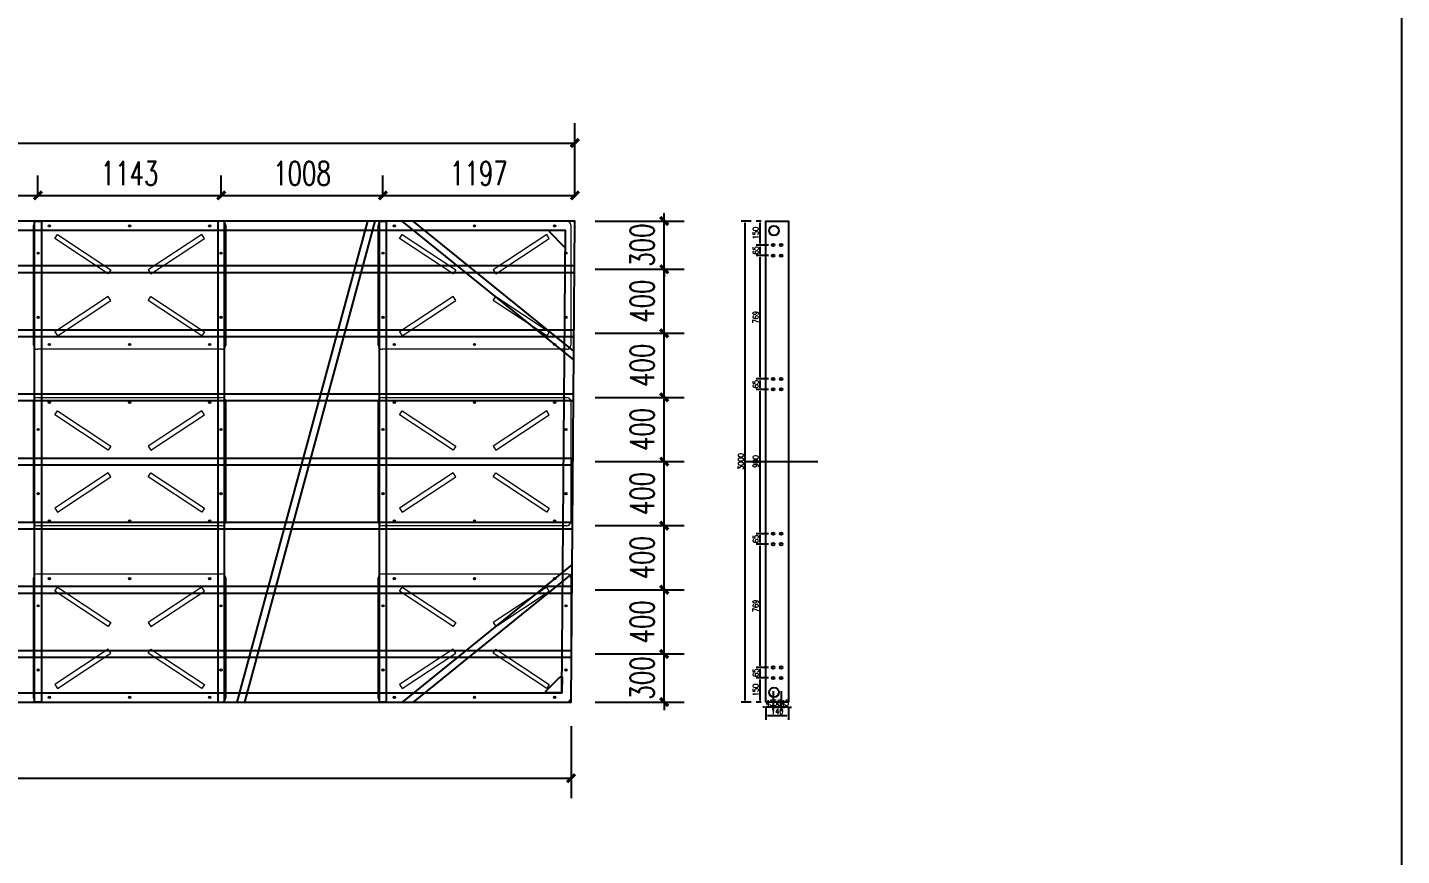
# Model space of a CAD drawing. Extents: x 1254079 to 1500931, y -102737 to 142253.
# Drawn here: x 1319398 to 1327967, y 52182 to 57347 of the extents above; entities that cross this region are included whole.
import ezdxf

# ---------------------------------------------------------------- set-up
doc = ezdxf.new("R2010")
doc.units = 0
doc.header["$LTSCALE"] = 1000
doc.header["$MEASUREMENT"] = 0
for name, color, linetype in [('14#槽钢', 3, 'Continuous'), ('PUB_DIM', 3, 'Continuous'), ('W-float bowl浮筒', 253, 'Continuous'), ('W-FLOAT_BOWL浮筒', 253, 'Continuous'), ('W-STEEL_FRAME钢架', 3, 'Continuous'), ('W-STEEL_KEEL钢龙骨', 5, 'Continuous')]:
    doc.layers.add(name, color=color, linetype=linetype)
doc.styles.add('_TCH_DIM_T3', font='SIMPLEX', dxfattribs={"width": 0.705882, "bigfont": 'GBCBIG'})
doc.styles.add('STANDARD_T3', font='simplex.shx', dxfattribs={"width": 0.7, "bigfont": 'gbcbig.shx'})
doc.dimstyles.new('_TCH_ARCH&&50', dxfattribs={"dimtxt": 148.75, "dimasz": 50, "dimexe": 125, "dimexo": 150, "dimgap": 63.125, "dimtad": 1, "dimdec": 0, "dimzin": 0, "dimdsep": 46, "dimtxsty": '_TCH_DIM_T3', "dimblk": 'ARCHTICK', "dimcen": 0.09, "dimclrt": 7, "dimazin": 2, "dimtfac": 1, "dimtdec": 0, "dimtix": 1, "dimtmove": 2, "dimatfit": 3, "dimfxl": 0, "dimtolj": 1, "dimtzin": 0, "dimarcsym": 0})
doc.dimstyles.new('W&&10', dxfattribs={"dimtxt": 35, "dimasz": 10, "dimexe": 25, "dimexo": 30, "dimgap": 10, "dimtad": 1, "dimdec": 0, "dimzin": 0, "dimdsep": 46, "dimtxsty": 'STANDARD_T3', "dimcen": 0.09, "dimclrd": 1, "dimclre": 1, "dimclrt": 7, "dimazin": 2, "dimtfac": 1, "dimtdec": 0, "dimtix": 1, "dimtmove": 2, "dimatfit": 3, "dimfxl": 0, "dimtolj": 1, "dimtzin": 0, "dimarcsym": 0})

# ---------------------------------------------------------------- blocks, each defined once
blk = doc.blocks.new('*U24')
at = {"layer": '14#槽钢'}
blk.add_lwpolyline([(0, 29945.5), (0, -29945.5)], dxfattribs=at)
blk = doc.blocks.new('*U25')
at = {"layer": '14#槽钢', "color": 0, "linetype": 'ByBlock', "lineweight": -2, "transparency": 16777216}
blk.add_blockref('*U24', (43523.3, 0), dxfattribs=at)
blk = doc.blocks.new('*D193')
at = {"layer": 'Defpoints', "color": 0, "transparency": 16777216}
for p in [(1323967, 53289.2), (1324048.4, 53289.2), (1324003.4, 53139.2)]:
    blk.add_point(p, dxfattribs=at)
at = {"layer": 'W-STEEL_FRAME钢架', "color": 1, "lineweight": -2, "transparency": 16777216}
for p, q in [((1324018.4, 53289.2), (1323942, 53289.2)), ((1323967, 53149.2), (1323967, 53279.2)), ((1323973.4, 53139.2), (1323942, 53139.2))]:
    blk.add_line(p, q, dxfattribs=at)
at = {"layer": 'W-STEEL_FRAME钢架', "color": 1, "transparency": 16777216}
for points in [[(1323965.3, 53279.2), (1323968.7, 53279.2), (1323967, 53289.2)], [(1323965.3, 53149.2), (1323968.7, 53149.2), (1323967, 53139.2)]]:
    blk.add_solid(points, dxfattribs=at)
at = {"layer": 'W-STEEL_FRAME钢架', "color": 7, "transparency": 16777216, "insert": (1323939.5, 53214.2), "char_height": 35, "attachment_point": 5, "rotation": 90, "style": 'STANDARD_T3'}
blk.add_mtext('\\A1;150', dxfattribs=at)
blk = doc.blocks.new('*D194')
at = {"layer": 'Defpoints', "color": 0, "transparency": 16777216}
for p in [(1323967, 53354.6), (1324048.4, 53354.6), (1324048.4, 53289.2)]:
    blk.add_point(p, dxfattribs=at)
at = {"layer": 'W-STEEL_FRAME钢架', "color": 1, "lineweight": -2, "transparency": 16777216}
for p, q in [((1324018.4, 53354.6), (1323942, 53354.6)), ((1323967, 53299.2), (1323967, 53344.6)), ((1324018.4, 53289.2), (1323942, 53289.2))]:
    blk.add_line(p, q, dxfattribs=at)
at = {"layer": 'W-STEEL_FRAME钢架', "color": 1, "transparency": 16777216}
for points in [[(1323965.3, 53344.6), (1323968.7, 53344.6), (1323967, 53354.6)], [(1323965.3, 53299.2), (1323968.7, 53299.2), (1323967, 53289.2)]]:
    blk.add_solid(points, dxfattribs=at)
at = {"layer": 'W-STEEL_FRAME钢架', "color": 7, "transparency": 16777216, "insert": (1323939.5, 53321.9), "char_height": 35, "attachment_point": 5, "rotation": 90, "style": 'STANDARD_T3'}
blk.add_mtext('\\A1;65', dxfattribs=at)
blk = doc.blocks.new('*D195')
at = {"layer": 'Defpoints', "color": 0, "transparency": 16777216}
for p in [(1323967, 54123.9), (1324048.4, 54123.9), (1324048.4, 53354.6)]:
    blk.add_point(p, dxfattribs=at)
at = {"layer": 'W-STEEL_FRAME钢架', "color": 1, "lineweight": -2, "transparency": 16777216}
for p, q in [((1324018.4, 54123.9), (1323942, 54123.9)), ((1323967, 53364.6), (1323967, 54113.9)), ((1324018.4, 53354.6), (1323942, 53354.6))]:
    blk.add_line(p, q, dxfattribs=at)
at = {"layer": 'W-STEEL_FRAME钢架', "color": 1, "transparency": 16777216}
for points in [[(1323965.3, 54113.9), (1323968.7, 54113.9), (1323967, 54123.9)], [(1323965.3, 53364.6), (1323968.7, 53364.6), (1323967, 53354.6)]]:
    blk.add_solid(points, dxfattribs=at)
at = {"layer": 'W-STEEL_FRAME钢架', "color": 7, "transparency": 16777216, "insert": (1323939.5, 53739.2), "char_height": 35, "attachment_point": 5, "rotation": 90, "style": 'STANDARD_T3'}
blk.add_mtext('\\A1;769', dxfattribs=at)
blk = doc.blocks.new('*D196')
at = {"layer": 'Defpoints', "color": 0, "transparency": 16777216}
for p in [(1323967, 54189.2), (1324048.4, 54189.2), (1324048.4, 54123.9)]:
    blk.add_point(p, dxfattribs=at)
at = {"layer": 'W-STEEL_FRAME钢架', "color": 1, "lineweight": -2, "transparency": 16777216}
for p, q in [((1324018.4, 54189.2), (1323942, 54189.2)), ((1323967, 54133.9), (1323967, 54179.2)), ((1324018.4, 54123.9), (1323942, 54123.9))]:
    blk.add_line(p, q, dxfattribs=at)
at = {"layer": 'W-STEEL_FRAME钢架', "color": 1, "transparency": 16777216}
for points in [[(1323965.3, 54179.2), (1323968.7, 54179.2), (1323967, 54189.2)], [(1323965.3, 54133.9), (1323968.7, 54133.9), (1323967, 54123.9)]]:
    blk.add_solid(points, dxfattribs=at)
at = {"layer": 'W-STEEL_FRAME钢架', "color": 7, "transparency": 16777216, "insert": (1323939.5, 54156.6), "char_height": 35, "attachment_point": 5, "rotation": 90, "style": 'STANDARD_T3'}
blk.add_mtext('\\A1;65', dxfattribs=at)
blk = doc.blocks.new('*D197')
at = {"layer": 'Defpoints', "color": 0, "transparency": 16777216}
for p in [(1323967, 55089.2), (1324048.4, 55089.2), (1324048.4, 54189.2)]:
    blk.add_point(p, dxfattribs=at)
at = {"layer": 'W-STEEL_FRAME钢架', "color": 1, "lineweight": -2, "transparency": 16777216}
for p, q in [((1324018.4, 55089.2), (1323942, 55089.2)), ((1323967, 54199.2), (1323967, 55079.2)), ((1324018.4, 54189.2), (1323942, 54189.2))]:
    blk.add_line(p, q, dxfattribs=at)
at = {"layer": 'W-STEEL_FRAME钢架', "color": 1, "transparency": 16777216}
for points in [[(1323965.3, 55079.2), (1323968.7, 55079.2), (1323967, 55089.2)], [(1323965.3, 54199.2), (1323968.7, 54199.2), (1323967, 54189.2)]]:
    blk.add_solid(points, dxfattribs=at)
at = {"layer": 'W-STEEL_FRAME钢架', "color": 7, "transparency": 16777216, "insert": (1323939.5, 54639.2), "char_height": 35, "attachment_point": 5, "rotation": 90, "style": 'STANDARD_T3'}
blk.add_mtext('\\A1;900', dxfattribs=at)
blk = doc.blocks.new('*D198')
at = {"layer": 'Defpoints', "color": 0, "transparency": 16777216}
for p in [(1323967, 55989.2), (1324048.4, 55989.2), (1324048.4, 55923.9)]:
    blk.add_point(p, dxfattribs=at)
at = {"layer": 'W-STEEL_FRAME钢架', "color": 1, "lineweight": -2, "transparency": 16777216}
for p, q in [((1324018.4, 55989.2), (1323942, 55989.2)), ((1323967, 55933.9), (1323967, 55979.2)), ((1324018.4, 55923.9), (1323942, 55923.9))]:
    blk.add_line(p, q, dxfattribs=at)
at = {"layer": 'W-STEEL_FRAME钢架', "color": 1, "transparency": 16777216}
for points in [[(1323965.3, 55979.2), (1323968.7, 55979.2), (1323967, 55989.2)], [(1323965.3, 55933.9), (1323968.7, 55933.9), (1323967, 55923.9)]]:
    blk.add_solid(points, dxfattribs=at)
at = {"layer": 'W-STEEL_FRAME钢架', "color": 7, "transparency": 16777216, "insert": (1323939.5, 55956.6), "char_height": 35, "attachment_point": 5, "rotation": 90, "style": 'STANDARD_T3'}
blk.add_mtext('\\A1;65', dxfattribs=at)
blk = doc.blocks.new('*D199')
at = {"layer": 'Defpoints', "color": 0, "transparency": 16777216}
for p in [(1323967, 56139.2), (1324003.4, 56139.2), (1324048.4, 55989.2)]:
    blk.add_point(p, dxfattribs=at)
at = {"layer": 'W-STEEL_FRAME钢架', "color": 1, "lineweight": -2, "transparency": 16777216}
for p, q in [((1323973.4, 56139.2), (1323942, 56139.2)), ((1323967, 55999.2), (1323967, 56129.2)), ((1324018.4, 55989.2), (1323942, 55989.2))]:
    blk.add_line(p, q, dxfattribs=at)
at = {"layer": 'W-STEEL_FRAME钢架', "color": 1, "transparency": 16777216}
for points in [[(1323965.3, 56129.2), (1323968.7, 56129.2), (1323967, 56139.2)], [(1323965.3, 55999.2), (1323968.7, 55999.2), (1323967, 55989.2)]]:
    blk.add_solid(points, dxfattribs=at)
at = {"layer": 'W-STEEL_FRAME钢架', "color": 7, "transparency": 16777216, "insert": (1323939.5, 56064.2), "char_height": 35, "attachment_point": 5, "rotation": 90, "style": 'STANDARD_T3'}
blk.add_mtext('\\A1;150', dxfattribs=at)
blk = doc.blocks.new('*D200')
at = {"layer": 'Defpoints', "color": 0, "transparency": 16777216}
for p in [(1324003.4, 53139.2), (1324143.4, 53139.2), (1324003.4, 53053.7)]:
    blk.add_point(p, dxfattribs=at)
at = {"layer": 'W-STEEL_FRAME钢架', "color": 1, "lineweight": -2, "transparency": 16777216}
for p, q in [((1324003.4, 53109.2), (1324003.4, 53028.7)), ((1324133.4, 53053.7), (1324013.4, 53053.7)), ((1324143.4, 53109.2), (1324143.4, 53028.7))]:
    blk.add_line(p, q, dxfattribs=at)
at = {"layer": 'W-STEEL_FRAME钢架', "color": 1, "transparency": 16777216}
for points in [[(1324013.4, 53055.4), (1324013.4, 53052), (1324003.4, 53053.7)], [(1324133.4, 53055.4), (1324133.4, 53052), (1324143.4, 53053.7)]]:
    blk.add_solid(points, dxfattribs=at)
at = {"layer": 'W-STEEL_FRAME钢架', "color": 7, "transparency": 16777216, "insert": (1324073.4, 53081.2), "char_height": 35, "attachment_point": 5, "style": 'STANDARD_T3'}
blk.add_mtext('\\A1;140', dxfattribs=at)
blk = doc.blocks.new('*D201')
at = {"layer": 'Defpoints', "color": 0, "transparency": 16777216}
for p in [(1324098.4, 53289.2), (1324143.4, 53139.2), (1324098.4, 53106.5)]:
    blk.add_point(p, dxfattribs=at)
at = {"layer": 'W-STEEL_FRAME钢架', "color": 1, "lineweight": -2, "transparency": 16777216}
for p, q in [((1324098.4, 53206.5), (1324098.4, 53081.5)), ((1324088.4, 53106.5), (1324078.4, 53106.5)), ((1324143.4, 53106.5), (1324098.4, 53106.5)), ((1324143.4, 53109.2), (1324143.4, 53081.5)), ((1324153.4, 53106.5), (1324163.4, 53106.5))]:
    blk.add_line(p, q, dxfattribs=at)
at = {"layer": 'W-STEEL_FRAME钢架', "color": 1, "transparency": 16777216}
for points in [[(1324088.4, 53108.2), (1324088.4, 53104.9), (1324098.4, 53106.5)], [(1324153.4, 53108.2), (1324153.4, 53104.9), (1324143.4, 53106.5)]]:
    blk.add_solid(points, dxfattribs=at)
at = {"layer": 'W-STEEL_FRAME钢架', "color": 7, "transparency": 16777216, "insert": (1324120.9, 53134), "char_height": 35, "attachment_point": 5, "style": 'STANDARD_T3'}
blk.add_mtext('\\A1;45', dxfattribs=at)
blk = doc.blocks.new('*D202')
at = {"layer": 'Defpoints', "color": 0, "transparency": 16777216}
for p in [(1324048.4, 53289.2), (1324098.4, 53289.2), (1324048.4, 53106.5)]:
    blk.add_point(p, dxfattribs=at)
at = {"layer": 'W-STEEL_FRAME钢架', "color": 1, "lineweight": -2, "transparency": 16777216}
for p, q in [((1324048.4, 53206.5), (1324048.4, 53081.5)), ((1324098.4, 53206.5), (1324098.4, 53081.5)), ((1324038.4, 53106.5), (1324028.4, 53106.5)), ((1324098.4, 53106.5), (1324048.4, 53106.5)), ((1324108.4, 53106.5), (1324118.4, 53106.5))]:
    blk.add_line(p, q, dxfattribs=at)
at = {"layer": 'W-STEEL_FRAME钢架', "color": 1, "transparency": 16777216}
for points in [[(1324038.4, 53108.2), (1324038.4, 53104.9), (1324048.4, 53106.5)], [(1324108.4, 53108.2), (1324108.4, 53104.9), (1324098.4, 53106.5)]]:
    blk.add_solid(points, dxfattribs=at)
at = {"layer": 'W-STEEL_FRAME钢架', "color": 7, "transparency": 16777216, "insert": (1324073.4, 53134), "char_height": 35, "attachment_point": 5, "style": 'STANDARD_T3'}
blk.add_mtext('\\A1;50', dxfattribs=at)
blk = doc.blocks.new('*D112')
at = {"layer": 'Defpoints', "color": 0, "transparency": 16777216}
for p in [(1324048.4, 53289.2), (1324003.4, 53139.2), (1324003.4, 53106.5)]:
    blk.add_point(p, dxfattribs=at)
at = {"layer": 'W-STEEL_FRAME钢架', "color": 1, "lineweight": -2, "transparency": 16777216}
for p, q in [((1324048.4, 53206.5), (1324048.4, 53081.5)), ((1323993.4, 53106.5), (1323983.4, 53106.5)), ((1324003.4, 53109.2), (1324003.4, 53081.5)), ((1324048.4, 53106.5), (1324003.4, 53106.5)), ((1324058.4, 53106.5), (1324068.4, 53106.5))]:
    blk.add_line(p, q, dxfattribs=at)
at = {"layer": 'W-STEEL_FRAME钢架', "color": 1, "transparency": 16777216}
for points in [[(1323993.4, 53108.2), (1323993.4, 53104.9), (1324003.4, 53106.5)], [(1324058.4, 53108.2), (1324058.4, 53104.9), (1324048.4, 53106.5)]]:
    blk.add_solid(points, dxfattribs=at)
at = {"layer": 'W-STEEL_FRAME钢架', "color": 7, "transparency": 16777216, "insert": (1324025.9, 53134), "char_height": 35, "attachment_point": 5, "style": 'STANDARD_T3'}
blk.add_mtext('\\A1;45', dxfattribs=at)
blk = doc.blocks.new('*D113')
at = {"layer": 'Defpoints', "color": 0, "transparency": 16777216}
for p in [(1323874.2, 56139.2), (1323942, 56139.2), (1323942, 53139.2)]:
    blk.add_point(p, dxfattribs=at)
at = {"layer": 'W-STEEL_FRAME钢架', "color": 1, "lineweight": -2, "transparency": 16777216}
for p, q in [((1323912, 56139.2), (1323849.2, 56139.2)), ((1323874.2, 53149.2), (1323874.2, 56129.2)), ((1323912, 53139.2), (1323849.2, 53139.2))]:
    blk.add_line(p, q, dxfattribs=at)
at = {"layer": 'W-STEEL_FRAME钢架', "color": 1, "transparency": 16777216}
for points in [[(1323872.5, 56129.2), (1323875.8, 56129.2), (1323874.2, 56139.2)], [(1323872.5, 53149.2), (1323875.8, 53149.2), (1323874.2, 53139.2)]]:
    blk.add_solid(points, dxfattribs=at)
at = {"layer": 'W-STEEL_FRAME钢架', "color": 7, "transparency": 16777216, "insert": (1323846.7, 54639.2), "char_height": 35, "attachment_point": 5, "rotation": 90, "style": 'STANDARD_T3'}
blk.add_mtext('\\A1;3000', dxfattribs=at)
blk = doc.blocks.new('*D203')
at = {"layer": 'Defpoints', "color": 0, "transparency": 16777216}
for p in [(1323967, 55154.6), (1324048.4, 55154.6), (1324048.4, 55089.2)]:
    blk.add_point(p, dxfattribs=at)
at = {"layer": 'W-STEEL_FRAME钢架', "color": 1, "lineweight": -2, "transparency": 16777216}
for p, q in [((1324018.4, 55154.6), (1323942, 55154.6)), ((1323967, 55099.2), (1323967, 55144.6)), ((1324018.4, 55089.2), (1323942, 55089.2))]:
    blk.add_line(p, q, dxfattribs=at)
at = {"layer": 'W-STEEL_FRAME钢架', "color": 1, "transparency": 16777216}
for points in [[(1323965.3, 55144.6), (1323968.7, 55144.6), (1323967, 55154.6)], [(1323965.3, 55099.2), (1323968.7, 55099.2), (1323967, 55089.2)]]:
    blk.add_solid(points, dxfattribs=at)
at = {"layer": 'W-STEEL_FRAME钢架', "color": 7, "transparency": 16777216, "insert": (1323939.5, 55121.9), "char_height": 35, "attachment_point": 5, "rotation": 90, "style": 'STANDARD_T3'}
blk.add_mtext('\\A1;65', dxfattribs=at)
blk = doc.blocks.new('*D204')
at = {"layer": 'Defpoints', "color": 0, "transparency": 16777216}
for p in [(1323967, 55923.9), (1324003.4, 55923.9), (1324048.4, 55154.6)]:
    blk.add_point(p, dxfattribs=at)
at = {"layer": 'W-STEEL_FRAME钢架', "color": 1, "lineweight": -2, "transparency": 16777216}
for p, q in [((1323973.4, 55923.9), (1323942, 55923.9)), ((1323967, 55164.6), (1323967, 55913.9)), ((1324018.4, 55154.6), (1323942, 55154.6))]:
    blk.add_line(p, q, dxfattribs=at)
at = {"layer": 'W-STEEL_FRAME钢架', "color": 1, "transparency": 16777216}
for points in [[(1323965.3, 55913.9), (1323968.7, 55913.9), (1323967, 55923.9)], [(1323965.3, 55164.6), (1323968.7, 55164.6), (1323967, 55154.6)]]:
    blk.add_solid(points, dxfattribs=at)
at = {"layer": 'W-STEEL_FRAME钢架', "color": 7, "transparency": 16777216, "insert": (1323939.5, 55539.2), "char_height": 35, "attachment_point": 5, "rotation": 90, "style": 'STANDARD_T3'}
blk.add_mtext('\\A1;769', dxfattribs=at)
blk = doc.blocks.new('_ArchTick')
at = {"color": 0, "linetype": 'ByBlock', "const_width": 0.4}
blk.add_lwpolyline([(-0.5, -0.5), (0.5, 0.5)], dxfattribs=at)
blk = doc.blocks.new('*D1168')
at = {"layer": 'Defpoints', "color": 0, "transparency": 16777216}
for p in [(1322788.5, 53439.2), (1323368.9, 53439.2), (1322788.5, 53139.2)]:
    blk.add_point(p, dxfattribs=at)
at = {"layer": 'PUB_DIM', "color": 0, "lineweight": -2, "transparency": 16777216}
for p, q in [((1323368.9, 53439.2), (1323368.9, 53489.2)), ((1322938.5, 53439.2), (1323493.9, 53439.2)), ((1323368.9, 53139.2), (1323368.9, 53439.2)), ((1322938.5, 53139.2), (1323493.9, 53139.2)), ((1323368.9, 53139.2), (1323368.9, 53089.2))]:
    blk.add_line(p, q, dxfattribs=at)
at = {"layer": 'PUB_DIM', "color": 0, "lineweight": -2, "transparency": 16777216, "xscale": 50, "yscale": 50, "zscale": 50}
for p, rotation in [((1323368.9, 53439.2), 269.9992561467271), ((1323368.9, 53139.2), 89.9992561467271)]:
    blk.add_blockref('_ArchTick', p, dxfattribs=dict(at, rotation=rotation))
at = {"layer": 'PUB_DIM', "color": 7, "transparency": 16777216, "insert": (1323231.4, 53289.2), "char_height": 148.75, "attachment_point": 5, "rotation": 89.99926, "style": '_TCH_DIM_T3'}
blk.add_mtext('\\A1;300', dxfattribs=at)
blk = doc.blocks.new('*D1169')
at = {"layer": 'Defpoints', "color": 0, "transparency": 16777216}
for p in [(1322788.5, 53839.3), (1323368.9, 53839.3), (1322788.5, 53439.2)]:
    blk.add_point(p, dxfattribs=at)
at = {"layer": 'PUB_DIM', "color": 0, "lineweight": -2, "transparency": 16777216}
for p, q in [((1322938.5, 53839.3), (1323493.9, 53839.3)), ((1323368.9, 53439.2), (1323368.9, 53839.3)), ((1322938.5, 53439.2), (1323493.9, 53439.2))]:
    blk.add_line(p, q, dxfattribs=at)
at = {"layer": 'PUB_DIM', "color": 0, "lineweight": -2, "transparency": 16777216, "xscale": 50, "yscale": 50, "zscale": 50}
for p, rotation in [((1323368.9, 53839.3), 89.99925614672695), ((1323368.9, 53439.2), 269.999256146727)]:
    blk.add_blockref('_ArchTick', p, dxfattribs=dict(at, rotation=rotation))
at = {"layer": 'PUB_DIM', "color": 7, "transparency": 16777216, "insert": (1323231.4, 53639.2), "char_height": 148.75, "attachment_point": 5, "rotation": 89.99926, "style": '_TCH_DIM_T3'}
blk.add_mtext('\\A1;400', dxfattribs=at)
blk = doc.blocks.new('*D1170')
at = {"layer": 'Defpoints', "color": 0, "transparency": 16777216}
for p in [(1322788.5, 54239.3), (1323368.9, 54239.3), (1322788.5, 53839.3)]:
    blk.add_point(p, dxfattribs=at)
at = {"layer": 'PUB_DIM', "color": 0, "lineweight": -2, "transparency": 16777216}
for p, q in [((1322938.5, 54239.3), (1323493.9, 54239.3)), ((1323368.9, 53839.3), (1323368.9, 54239.3)), ((1322938.5, 53839.3), (1323493.9, 53839.3))]:
    blk.add_line(p, q, dxfattribs=at)
at = {"layer": 'PUB_DIM', "color": 0, "lineweight": -2, "transparency": 16777216, "xscale": 50, "yscale": 50, "zscale": 50}
for p, rotation in [((1323368.9, 54239.3), 89.99925614673225), ((1323368.9, 53839.3), 269.9992561467323)]:
    blk.add_blockref('_ArchTick', p, dxfattribs=dict(at, rotation=rotation))
at = {"layer": 'PUB_DIM', "color": 7, "transparency": 16777216, "insert": (1323231.4, 54039.3), "char_height": 148.75, "attachment_point": 5, "rotation": 89.99926, "style": '_TCH_DIM_T3'}
blk.add_mtext('\\A1;400', dxfattribs=at)
blk = doc.blocks.new('*D1171')
at = {"layer": 'Defpoints', "color": 0, "transparency": 16777216}
for p in [(1322788.5, 54639.2), (1323368.9, 54639.2), (1322788.5, 54239.3)]:
    blk.add_point(p, dxfattribs=at)
at = {"layer": 'PUB_DIM', "color": 0, "lineweight": -2, "transparency": 16777216}
for p, q in [((1322938.5, 54639.2), (1323493.9, 54639.2)), ((1323368.9, 54239.3), (1323368.9, 54639.2)), ((1322938.5, 54239.3), (1323493.9, 54239.3))]:
    blk.add_line(p, q, dxfattribs=at)
at = {"layer": 'PUB_DIM', "color": 0, "lineweight": -2, "transparency": 16777216, "xscale": 50, "yscale": 50, "zscale": 50}
for p, rotation in [((1323368.9, 54639.2), 89.99925614673371), ((1323368.9, 54239.3), 269.9992561467337)]:
    blk.add_blockref('_ArchTick', p, dxfattribs=dict(at, rotation=rotation))
at = {"layer": 'PUB_DIM', "color": 7, "transparency": 16777216, "insert": (1323231.4, 54439.3), "char_height": 148.75, "attachment_point": 5, "rotation": 89.99926, "style": '_TCH_DIM_T3'}
blk.add_mtext('\\A1;400', dxfattribs=at)
blk = doc.blocks.new('*D1172')
at = {"layer": 'Defpoints', "color": 0, "transparency": 16777216}
for p in [(1322788.5, 55039.2), (1323368.9, 55039.2), (1322788.5, 54639.2)]:
    blk.add_point(p, dxfattribs=at)
at = {"layer": 'PUB_DIM', "color": 0, "lineweight": -2, "transparency": 16777216}
for p, q in [((1322938.5, 55039.2), (1323493.9, 55039.2)), ((1323368.9, 54639.2), (1323368.9, 55039.2)), ((1322938.5, 54639.2), (1323493.9, 54639.2))]:
    blk.add_line(p, q, dxfattribs=at)
at = {"layer": 'PUB_DIM', "color": 0, "lineweight": -2, "transparency": 16777216, "xscale": 50, "yscale": 50, "zscale": 50}
for p, rotation in [((1323368.9, 55039.2), 89.99925614673371), ((1323368.9, 54639.2), 269.9992561467337)]:
    blk.add_blockref('_ArchTick', p, dxfattribs=dict(at, rotation=rotation))
at = {"layer": 'PUB_DIM', "color": 7, "transparency": 16777216, "insert": (1323231.4, 54839.2), "char_height": 148.75, "attachment_point": 5, "rotation": 89.99926, "style": '_TCH_DIM_T3'}
blk.add_mtext('\\A1;400', dxfattribs=at)
blk = doc.blocks.new('*D1173')
at = {"layer": 'Defpoints', "color": 0, "transparency": 16777216}
for p in [(1322788.5, 55439.2), (1323368.9, 55439.2), (1322788.5, 55039.2)]:
    blk.add_point(p, dxfattribs=at)
at = {"layer": 'PUB_DIM', "color": 0, "lineweight": -2, "transparency": 16777216}
for p, q in [((1322938.5, 55439.2), (1323493.9, 55439.2)), ((1323368.9, 55039.2), (1323368.9, 55439.2)), ((1322938.5, 55039.2), (1323493.9, 55039.2))]:
    blk.add_line(p, q, dxfattribs=at)
at = {"layer": 'PUB_DIM', "color": 0, "lineweight": -2, "transparency": 16777216, "xscale": 50, "yscale": 50, "zscale": 50}
for p, rotation in [((1323368.9, 55439.2), 89.9992561467015), ((1323368.9, 55039.2), 269.9992561467015)]:
    blk.add_blockref('_ArchTick', p, dxfattribs=dict(at, rotation=rotation))
at = {"layer": 'PUB_DIM', "color": 7, "transparency": 16777216, "insert": (1323231.4, 55239.2), "char_height": 148.75, "attachment_point": 5, "rotation": 89.99926, "style": '_TCH_DIM_T3'}
blk.add_mtext('\\A1;400', dxfattribs=at)
blk = doc.blocks.new('*D1174')
at = {"layer": 'Defpoints', "color": 0, "transparency": 16777216}
for p in [(1322788.5, 55839.2), (1323369, 55839.2), (1322788.5, 55439.2)]:
    blk.add_point(p, dxfattribs=at)
at = {"layer": 'PUB_DIM', "color": 0, "lineweight": -2, "transparency": 16777216}
for p, q in [((1322938.5, 55839.2), (1323494, 55839.2)), ((1323368.9, 55439.2), (1323369, 55839.2)), ((1322938.5, 55439.2), (1323493.9, 55439.2))]:
    blk.add_line(p, q, dxfattribs=at)
at = {"layer": 'PUB_DIM', "color": 0, "lineweight": -2, "transparency": 16777216, "xscale": 50, "yscale": 50, "zscale": 50}
for p, rotation in [((1323369, 55839.2), 89.99925614673093), ((1323368.9, 55439.2), 269.9992561467309)]:
    blk.add_blockref('_ArchTick', p, dxfattribs=dict(at, rotation=rotation))
at = {"layer": 'PUB_DIM', "color": 7, "transparency": 16777216, "insert": (1323231.5, 55639.2), "char_height": 148.75, "attachment_point": 5, "rotation": 89.99926, "style": '_TCH_DIM_T3'}
blk.add_mtext('\\A1;400', dxfattribs=at)
blk = doc.blocks.new('*D1175')
at = {"layer": 'Defpoints', "color": 0, "transparency": 16777216}
for p in [(1322788.5, 56139.2), (1323369, 56139.2), (1322788.5, 55839.2)]:
    blk.add_point(p, dxfattribs=at)
at = {"layer": 'PUB_DIM', "color": 0, "lineweight": -2, "transparency": 16777216}
for p, q in [((1322938.5, 56139.2), (1323494, 56139.2)), ((1323369, 56139.2), (1323369, 56189.2)), ((1323369, 55839.2), (1323369, 56139.2)), ((1322938.5, 55839.2), (1323494, 55839.2)), ((1323369, 55839.2), (1323369, 55789.2))]:
    blk.add_line(p, q, dxfattribs=at)
at = {"layer": 'PUB_DIM', "color": 0, "lineweight": -2, "transparency": 16777216, "xscale": 50, "yscale": 50, "zscale": 50}
for p, rotation in [((1323369, 56139.2), 269.9992561467388), ((1323369, 55839.2), 89.99925614673876)]:
    blk.add_blockref('_ArchTick', p, dxfattribs=dict(at, rotation=rotation))
at = {"layer": 'PUB_DIM', "color": 7, "transparency": 16777216, "insert": (1323231.5, 55989.2), "char_height": 148.75, "attachment_point": 5, "rotation": 89.99926, "style": '_TCH_DIM_T3'}
blk.add_mtext('\\A1;300', dxfattribs=at)
blk = doc.blocks.new('*D1181')
at = {"layer": 'Defpoints', "color": 0, "transparency": 16777216}
for p in [(1319463.2, 56299), (1318406.2, 56139.2), (1319463.2, 56139.2)]:
    blk.add_point(p, dxfattribs=at)
at = {"layer": 'PUB_DIM', "color": 0, "lineweight": -2, "transparency": 16777216}
for p, q in [((1318406.2, 56289.2), (1318406.2, 56424)), ((1319463.2, 56289.2), (1319463.2, 56424)), ((1318406.2, 56299), (1319463.2, 56299))]:
    blk.add_line(p, q, dxfattribs=at)
at = {"layer": 'PUB_DIM', "color": 0, "lineweight": -2, "transparency": 16777216, "xscale": 50, "yscale": 50, "zscale": 50, "rotation": 180}
blk.add_blockref('_ArchTick', (1318406.2, 56299), dxfattribs=at)
at = {"layer": 'PUB_DIM', "color": 0, "lineweight": -2, "transparency": 16777216, "xscale": 50, "yscale": 50, "zscale": 50}
blk.add_blockref('_ArchTick', (1319463.2, 56299), dxfattribs=at)
at = {"layer": 'PUB_DIM', "color": 7, "transparency": 16777216, "insert": (1318934.7, 56436.5), "char_height": 148.75, "attachment_point": 5, "style": '_TCH_DIM_T3'}
blk.add_mtext('\\A1;1057', dxfattribs=at)
blk = doc.blocks.new('*D1182')
at = {"layer": 'Defpoints', "color": 0, "transparency": 16777216}
for p in [(1320606.2, 56299), (1319463.2, 56139.2), (1320606.2, 56139.2)]:
    blk.add_point(p, dxfattribs=at)
at = {"layer": 'PUB_DIM', "color": 0, "lineweight": -2, "transparency": 16777216}
for p, q in [((1319463.2, 56289.2), (1319463.2, 56424)), ((1320606.2, 56289.2), (1320606.2, 56424)), ((1319463.2, 56299), (1320606.2, 56299))]:
    blk.add_line(p, q, dxfattribs=at)
at = {"layer": 'PUB_DIM', "color": 0, "lineweight": -2, "transparency": 16777216, "xscale": 50, "yscale": 50, "zscale": 50, "rotation": 180}
blk.add_blockref('_ArchTick', (1319463.2, 56299), dxfattribs=at)
at = {"layer": 'PUB_DIM', "color": 0, "lineweight": -2, "transparency": 16777216, "xscale": 50, "yscale": 50, "zscale": 50}
blk.add_blockref('_ArchTick', (1320606.2, 56299), dxfattribs=at)
at = {"layer": 'PUB_DIM', "color": 7, "transparency": 16777216, "insert": (1320034.7, 56436.5), "char_height": 148.75, "attachment_point": 5, "style": '_TCH_DIM_T3'}
blk.add_mtext('\\A1;1143', dxfattribs=at)
blk = doc.blocks.new('*D1183')
at = {"layer": 'Defpoints', "color": 0, "transparency": 16777216}
for p in [(1321614.2, 56299), (1320606.2, 56139.2), (1321614.2, 56139.2)]:
    blk.add_point(p, dxfattribs=at)
at = {"layer": 'PUB_DIM', "color": 0, "lineweight": -2, "transparency": 16777216}
for p, q in [((1320606.2, 56289.2), (1320606.2, 56424)), ((1321614.2, 56289.2), (1321614.2, 56424)), ((1320606.2, 56299), (1321614.2, 56299))]:
    blk.add_line(p, q, dxfattribs=at)
at = {"layer": 'PUB_DIM', "color": 0, "lineweight": -2, "transparency": 16777216, "xscale": 50, "yscale": 50, "zscale": 50, "rotation": 180}
blk.add_blockref('_ArchTick', (1320606.2, 56299), dxfattribs=at)
at = {"layer": 'PUB_DIM', "color": 0, "lineweight": -2, "transparency": 16777216, "xscale": 50, "yscale": 50, "zscale": 50}
blk.add_blockref('_ArchTick', (1321614.2, 56299), dxfattribs=at)
at = {"layer": 'PUB_DIM', "color": 7, "transparency": 16777216, "insert": (1321110.2, 56436.5), "char_height": 148.75, "attachment_point": 5, "style": '_TCH_DIM_T3'}
blk.add_mtext('\\A1;1008', dxfattribs=at)
blk = doc.blocks.new('*D1184')
at = {"layer": 'Defpoints', "color": 0, "transparency": 16777216}
for p in [(1322811.6, 56299), (1321614.2, 56139.2), (1322811.6, 56139.2)]:
    blk.add_point(p, dxfattribs=at)
at = {"layer": 'PUB_DIM', "color": 0, "lineweight": -2, "transparency": 16777216}
for p, q in [((1321614.2, 56289.2), (1321614.2, 56424)), ((1322811.6, 56289.2), (1322811.6, 56424)), ((1321614.2, 56299), (1322811.6, 56299))]:
    blk.add_line(p, q, dxfattribs=at)
at = {"layer": 'PUB_DIM', "color": 0, "lineweight": -2, "transparency": 16777216, "xscale": 50, "yscale": 50, "zscale": 50, "rotation": 180}
blk.add_blockref('_ArchTick', (1321614.2, 56299), dxfattribs=at)
at = {"layer": 'PUB_DIM', "color": 0, "lineweight": -2, "transparency": 16777216, "xscale": 50, "yscale": 50, "zscale": 50}
blk.add_blockref('_ArchTick', (1322811.6, 56299), dxfattribs=at)
at = {"layer": 'PUB_DIM', "color": 7, "transparency": 16777216, "insert": (1322212.9, 56436.5), "char_height": 148.75, "attachment_point": 5, "style": '_TCH_DIM_T3'}
blk.add_mtext('\\A1;1197', dxfattribs=at)
blk = doc.blocks.new('*D1186')
at = {"layer": 'Defpoints', "color": 0, "transparency": 16777216}
for p in [(1312880.9, 53139.2), (1322788.5, 53139.2), (1322788.5, 52664.1)]:
    blk.add_point(p, dxfattribs=at)
at = {"layer": 'PUB_DIM', "color": 0, "lineweight": -2, "transparency": 16777216}
for p, q in [((1312880.9, 52989.2), (1312880.9, 52539.1)), ((1322788.5, 52989.2), (1322788.5, 52539.1)), ((1312880.9, 52664.1), (1322788.5, 52664.1))]:
    blk.add_line(p, q, dxfattribs=at)
at = {"layer": 'PUB_DIM', "color": 0, "lineweight": -2, "transparency": 16777216, "xscale": 50, "yscale": 50, "zscale": 50, "rotation": 180}
blk.add_blockref('_ArchTick', (1312880.9, 52664.1), dxfattribs=at)
at = {"layer": 'PUB_DIM', "color": 0, "lineweight": -2, "transparency": 16777216, "xscale": 50, "yscale": 50, "zscale": 50}
blk.add_blockref('_ArchTick', (1322788.5, 52664.1), dxfattribs=at)
at = {"layer": 'PUB_DIM', "color": 7, "transparency": 16777216, "insert": (1317834.7, 52801.6), "char_height": 148.75, "attachment_point": 5, "style": '_TCH_DIM_T3'}
blk.add_mtext('\\A1;9908', dxfattribs=at)
blk = doc.blocks.new('*D1187')
at = {"layer": 'Defpoints', "color": 0, "transparency": 16777216}
for p in [(1322811.6, 56625.7), (1312857.8, 56139.2), (1322811.6, 56139.2)]:
    blk.add_point(p, dxfattribs=at)
at = {"layer": 'PUB_DIM', "color": 0, "lineweight": -2, "transparency": 16777216}
for p, q in [((1312857.8, 56289.2), (1312857.8, 56750.7)), ((1322811.6, 56289.2), (1322811.6, 56750.7)), ((1312857.8, 56625.7), (1322811.6, 56625.7))]:
    blk.add_line(p, q, dxfattribs=at)
at = {"layer": 'PUB_DIM', "color": 0, "lineweight": -2, "transparency": 16777216, "xscale": 50, "yscale": 50, "zscale": 50, "rotation": 180}
blk.add_blockref('_ArchTick', (1312857.8, 56625.7), dxfattribs=at)
at = {"layer": 'PUB_DIM', "color": 0, "lineweight": -2, "transparency": 16777216, "xscale": 50, "yscale": 50, "zscale": 50}
blk.add_blockref('_ArchTick', (1322811.6, 56625.7), dxfattribs=at)
at = {"layer": 'PUB_DIM', "color": 7, "transparency": 16777216, "insert": (1317834.7, 56763.2), "char_height": 148.75, "attachment_point": 5, "style": '_TCH_DIM_T3'}
blk.add_mtext('\\A1;9954', dxfattribs=at)
blk = doc.blocks.new('$matou$00000145')
at = {"layer": 'W-float bowl浮筒', "lineweight": 0}
for p, q in [((-600, -375), (-600, 375)), ((-575, 400), (575, 400)), ((-507, 370), (-493, 370)), ((-500, 377), (-500, 363)), ((-7, 370), (7, 370)), ((0, 377), (0, 363)), ((493, 370), (507, 370)), ((500, 377), (500, 363)), ((600, 375), (600, -375)), ((-577, 200), (-563, 200)), ((-570, 207), (-570, 193)), ((563, 200), (577, 200)), ((570, 207), (570, 193)), ((-577, -200), (-563, -200)), ((-570, -193), (-570, -207)), ((563, -200), (577, -200)), ((570, -193), (570, -207)), ((575, -400), (-575, -400)), ((-507, -370), (-493, -370)), ((-500, -377), (-500, -363)), ((-7, -370), (7, -370)), ((0, -377), (0, -363)), ((493, -370), (507, -370)), ((500, -377), (500, -363))]:
    blk.add_line(p, q, dxfattribs=at)
at = {"layer": 'W-float bowl浮筒', "lineweight": 0, "ltscale": 100}
for points in [[(-450.2, 316.3), (-116.8, 95.4), (-133.3, 70.3), (-466.8, 291.3)], [(450.2, 316.3), (116.8, 95.4), (133.3, 70.3), (466.8, 291.3)], [(-450.2, -316.3), (-116.8, -95.4), (-133.3, -70.3), (-466.8, -291.3)], [(450.2, -316.3), (116.8, -95.4), (133.3, -70.3), (466.8, -291.3)]]:
    blk.add_lwpolyline(points, close=True, dxfattribs=at)
at = {"layer": 'W-float bowl浮筒', "lineweight": 0}
for centre in [(-500, 370), (0, 370), (500, 370), (-570, 200), (570, 200), (-570, -200), (570, -200), (-500, -370), (0, -370), (500, -370)]:
    blk.add_circle(centre, 7, dxfattribs=at)
for centre, start, end in [((-575, 375), 90, 180), ((575, 375), 0, 90), ((-575, -375), 180, 270), ((575, -375), 270, 0)]:
    blk.add_arc(centre, 25, start, end, dxfattribs=at)

msp = doc.modelspace()

# ---------------------------------------------------------------- linework, layer by layer
at = {"layer": '14#槽钢'}
for points in [[(1312880.9, 53139.2), (1322788.5, 53139.2), (1322811.6, 56139.2), (1312857.8, 56139.2)], [(1312938.5, 53197.2), (1322730.9, 53197.2), (1322753.2, 56081.2), (1312916.2, 56081.2)]]:
    msp.add_lwpolyline(points, close=True, dxfattribs=at)
at = {"layer": 'W-STEEL_FRAME钢架'}
for p, q in [((1321518.5, 56139.2), (1320704.5, 53139.2)), ((1321564.9, 56139.2), (1320750.9, 53139.2)), ((1322804.9, 55273.6), (1321735.7, 56139.2)), ((1322805.4, 55328.6), (1321804.1, 56139.2)), ((1323874.2, 54639.2), (1324326.7, 54639.2)), ((1322795.1, 53996.7), (1321735.7, 53139.2)), ((1322794.7, 53941.1), (1321804.1, 53139.2))]:
    msp.add_line(p, q, dxfattribs=at)
for points in [[(1319441.7, 56139.2), (1319484.7, 56139.2), (1319484.7, 53139.2), (1319441.7, 53139.2)], [(1320627.7, 56139.2), (1320584.7, 56139.2), (1320584.7, 53139.2), (1320627.7, 53139.2)], [(1321592.7, 56139.2), (1321635.7, 56139.2), (1321635.7, 53139.2), (1321592.7, 53139.2)], [(1324003.4, 53139.2), (1324003.4, 56139.2), (1324143.4, 56139.2), (1324143.4, 53139.2)]]:
    msp.add_lwpolyline(points, close=True, dxfattribs=at)
at = {"layer": 'W-STEEL_FRAME钢架', "color": 1}
for points in [[(1322743.9, 55981.2), (1322752.4, 55981.2), (1322753.2, 56081.2), (1322653.9, 56081.2), (1322653.9, 56071.2)], [(1322720.9, 53297.2), (1322731.7, 53297.3), (1322730.9, 53197.2), (1322630.9, 53197.2), (1322630.9, 53207.2)]]:
    msp.add_lwpolyline(points, close=True, dxfattribs=at)
at = {"layer": 'W-STEEL_FRAME钢架'}
for centre in [(1324053.4, 56079.2), (1324053.4, 53199.2)]:
    msp.add_circle(centre, 30, dxfattribs=at)
at = {"layer": 'W-STEEL_FRAME钢架', "color": 1}
for centre in [(1324048.4, 55989.2), (1324098.4, 55989.2), (1324048.4, 55923.9), (1324098.4, 55923.9), (1324048.4, 55154.6), (1324098.4, 55154.6), (1324048.4, 55089.2), (1324098.4, 55089.2), (1324048.4, 54189.2), (1324098.4, 54189.2), (1324048.4, 54123.9), (1324098.4, 54123.9), (1324048.4, 53354.6), (1324098.4, 53354.6), (1324048.4, 53289.2), (1324098.4, 53289.2)]:
    msp.add_circle(centre, 7.5, dxfattribs=at)
at = {"layer": 'W-STEEL_KEEL钢龙骨'}
for points in [[(1312860.1, 55819.4), (1322809.3, 55819.2), (1322809.3, 55859.2), (1312860.1, 55859.4)], [(1312863.2, 55419.4), (1322806.2, 55419.4), (1322806.2, 55459.4), (1312863.2, 55459.4)], [(1312866.3, 55019.4), (1322803.1, 55019.4), (1322803.1, 55059.4), (1312866.3, 55059.4)], [(1312869.4, 54619.2), (1322800, 54619.2), (1322800, 54659.2), (1312869.4, 54659.2)], [(1312872.5, 54219.2), (1322797, 54219.5), (1322797, 54259.5), (1312872.5, 54259.2)], [(1312875.5, 53819.2), (1322793.9, 53819.2), (1322793.9, 53859.2), (1312875.5, 53859.2)], [(1312878.6, 53419.2), (1322790.8, 53419.5), (1322790.8, 53459.5), (1312878.6, 53459.2)]]:
    msp.add_lwpolyline(points, close=True, dxfattribs=at)

# ---------------------------------------------------------------- block references
at = {"layer": '14#槽钢'}
msp.add_blockref('*U25', (1284443.8, 32566), dxfattribs=at)
at = {"layer": 'W-FLOAT_BOWL浮筒'}
for p in [(1320034.7, 55739.2), (1322185.7, 55739.2), (1320034.7, 54639.2), (1322185.7, 54639.2), (1320034.7, 53539.2), (1322185.7, 53539.2)]:
    msp.add_blockref('$matou$00000145', p, dxfattribs=at)

# ---------------------------------------------------------------- dimensions: what is measured, and where the dimension line sits
at = {"layer": 'PUB_DIM'}
for p1, p2, distance, picture, middle in [((1312857.8, 56139.2), (1322811.6, 56139.2), 486.6, '*D1187', (1317834.7, 56763.2)), ((1318406.2, 56139.2), (1319463.2, 56139.2), 159.8, '*D1181', (1318934.7, 56436.5)), ((1319463.2, 56139.2), (1320606.2, 56139.2), 159.8, '*D1182', (1320034.7, 56436.5)), ((1320606.2, 56139.2), (1321614.2, 56139.2), 159.8, '*D1183', (1321110.2, 56436.5)), ((1321614.2, 56139.2), (1322811.6, 56139.2), 159.8, '*D1184', (1322212.9, 56436.5)), ((1322788.5, 55839.2), (1322788.5, 56139.2), -580.5, '*D1175', (1323231.5, 55989.2)), ((1322788.5, 55439.2), (1322788.5, 55839.2), -580.5, '*D1174', (1323231.5, 55639.2)), ((1322788.5, 55039.2), (1322788.5, 55439.2), -580.5, '*D1173', (1323231.4, 55239.2)), ((1322788.5, 54639.2), (1322788.5, 55039.2), -580.5, '*D1172', (1323231.4, 54839.2)), ((1322788.5, 54239.3), (1322788.5, 54639.2), -580.5, '*D1171', (1323231.4, 54439.3)), ((1322788.5, 53839.3), (1322788.5, 54239.3), -580.5, '*D1170', (1323231.4, 54039.3)), ((1322788.5, 53439.2), (1322788.5, 53839.3), -580.5, '*D1169', (1323231.4, 53639.2)), ((1322788.5, 53139.2), (1322788.5, 53439.2), -580.5, '*D1168', (1323231.4, 53289.2)), ((1312880.9, 53139.2), (1322788.5, 53139.2), -475.2, '*D1186', (1317834.7, 52801.6))]:
    dim = msp.add_aligned_dim(p1=p1, p2=p2, distance=distance, dimstyle='_TCH_ARCH&&50', dxfattribs=at)
    dim.commit()
    dim.dimension.update_dxf_attribs({"geometry": picture, "text_midpoint": middle})
at = {"layer": 'W-STEEL_FRAME钢架'}
for base, p1, p2, angle, picture, middle in [((1323874.2, 56139.2), (1323942, 53139.2), (1323942, 56139.2), 90, '*D113', (1323846.7, 54639.2)), ((1323967, 56139.2), (1324048.4, 55989.2), (1324003.4, 56139.2), 90, '*D199', (1323939.5, 56064.2)), ((1323967, 55989.2), (1324048.4, 55923.9), (1324048.4, 55989.2), 90, '*D198', (1323939.5, 55956.6)), ((1323967, 55923.9), (1324048.4, 55154.6), (1324003.4, 55923.9), 90, '*D204', (1323939.5, 55539.2)), ((1323967, 55154.6), (1324048.4, 55089.2), (1324048.4, 55154.6), 90, '*D203', (1323939.5, 55121.9)), ((1323967, 55089.2), (1324048.4, 54189.2), (1324048.4, 55089.2), 90, '*D197', (1323939.5, 54639.2)), ((1323967, 54189.2), (1324048.4, 54123.9), (1324048.4, 54189.2), 90, '*D196', (1323939.5, 54156.6)), ((1323967, 54123.9), (1324048.4, 53354.6), (1324048.4, 54123.9), 90, '*D195', (1323939.5, 53739.2)), ((1323967, 53354.6), (1324048.4, 53289.2), (1324048.4, 53354.6), 90, '*D194', (1323939.5, 53321.9)), ((1323967, 53289.2), (1324003.4, 53139.2), (1324048.4, 53289.2), 90, '*D193', (1323939.5, 53214.2)), ((1324003.4, 53053.7), (1324143.4, 53139.2), (1324003.4, 53139.2), 180, '*D200', (1324073.4, 53081.2))]:
    dim = msp.add_linear_dim(base=base, p1=p1, p2=p2, angle=angle, dimstyle='W&&10', dxfattribs=at)
    dim.commit()
    dim.dimension.update_dxf_attribs({"geometry": picture, "text_midpoint": middle})
for base, p1, p2, picture, middle in [((1324003.4, 53106.5), (1324048.4, 53289.2), (1324003.4, 53139.2), '*D112', (1324025.9, 53134)), ((1324048.4, 53106.5), (1324098.4, 53289.2), (1324048.4, 53289.2), '*D202', (1324073.4, 53134)), ((1324098.4, 53106.5), (1324143.4, 53139.2), (1324098.4, 53289.2), '*D201', (1324120.9, 53134))]:
    dim = msp.add_linear_dim(base=base, p1=p1, p2=p2, angle=180, dimstyle='W&&10', override={"dimfxlon": 1}, dxfattribs=at)
    dim.commit()
    dim.dimension.update_dxf_attribs({"geometry": picture, "text_midpoint": middle})

doc.saveas('drawing.dxf')
